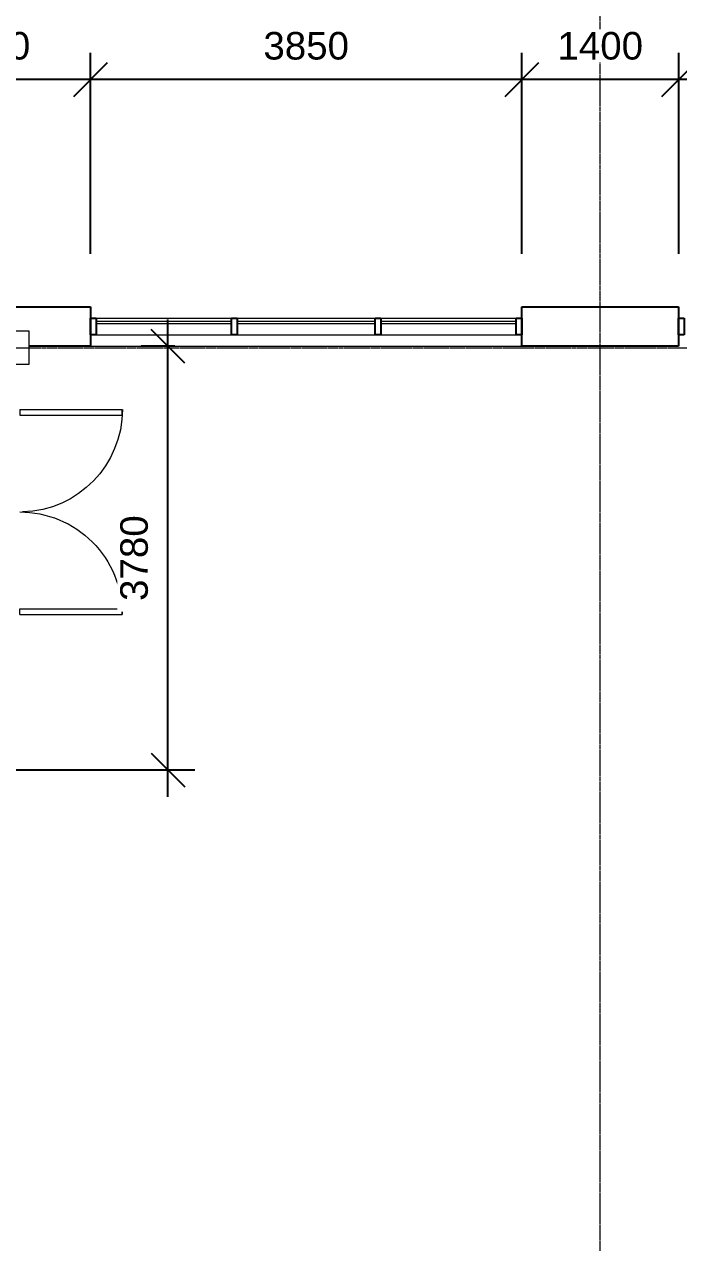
# Model space of a CAD drawing. Header units: millimetres. Extents: x -45493 to 8201, y -4031 to 20582.
# Drawn here: x -27163 to -21322, y 4229 to 15100 of the extents above; entities that cross this region are included whole.
import ezdxf

# ---------------------------------------------------------------- set-up
doc = ezdxf.new("R2010")
doc.units = ezdxf.units.MM
doc.linetypes.add('Dash', pattern=[6.35, 3.175, -3.175])
doc.linetypes.add('Grid Line', pattern=[22.225, 12.7, -3.175, 3.175, -3.175])
for name, color, linetype, lineweight in [('A-ANNO-DIMS', 10, 'Continuous', 9), ('A-DOOR', 31, 'Continuous', 9), ('A-GLAZ-CURT', 52, 'Continuous', 9), ('A-GLAZ-CWMG', 51, 'Continuous', 9), ('A-WALL', 113, 'Continuous', 9), ('S-COLS', 52, 'Continuous', 9), ('S-GRID', 1, 'Continuous', 9)]:
    doc.layers.add(name, color=color, linetype=linetype, lineweight=lineweight)
doc.styles.add('Arial', font='Arial.ttf', dxfattribs={"height": 245.883234})
doc.dimstyles.new('Diagonal_-_2_5mm_Arial', dxfattribs={"dimscale": 304.8, "dimtxt": 250, "dimasz": 0.984252, "dimexe": 0.787402, "dimexo": 0.492126, "dimgap": 0.574147, "dimtad": 1, "dimdec": 0, "dimzin": 0, "dimdsep": 46, "dimtxsty": 'Arial', "dimblk1": 'OBLIQUE', "dimblk2": 'OBLIQUE', "dimsah": 1, "dimcen": 0.09, "dimdle": 0.787402, "dimazin": 0, "dimtfac": 1, "dimtdec": 4, "dimtix": 1, "dimtmove": 0, "dimatfit": 3, "dimfxl": 1, "dimtvp": 1, "dimtfill": 1, "dimtolj": 1, "dimtzin": 0, "dimarcsym": 2})

# ---------------------------------------------------------------- blocks, each defined once
blk = doc.blocks.new('M_Concrete-Square-Column - 300 x 300mm-V18-1st Floor Dimensioned Plan')
at = {"layer": 'S-COLS'}
h = blk.add_hatch(dxfattribs=at)
h.set_pattern_fill('FP_19', color=256, style=0, pattern_type=2)
h.set_pattern_definition([(230, (27202.4, 12214.2), (-728.737, 63.756), [76.2, -838.2]), (175, (27202.4, 12214.2), (140.972, -764.228), [60.96, -670.56]), (280.451, (27141.7, 12219.54), (-587.77, -700.467), [64.76, -712.36]), (226.184, (27202.4, 12011), (-1084.316, 168.17), [114.3, -1257.3]), (276.636, (27112.1, 12025), (-949.61, -989.71), [97.14, -1068.54]), (171.184, (27202.4, 12011), (-949.62, -989.7), [91.44, -1005.84]), (201, (27100.8, 12061.8), (-606.458, 409.06), [76.2, -838.2]), (146, (27100.8, 12061.8), (-247.208, -736.753), [60.96, -670.56]), (251.451, (27050.3, 12095.9), (-853.668, -327.685), [64.76, -712.36]), (217.5, (27202.42, 12214.23), (-12.3547, -338.2201), [33.528, -628.904, 33.528, -1320.292]), (217.5, (27202.42, 12214.23), (-12.3547, -338.2201), [-695.96, -647.192, 33.528, -639.572]), (187.5, (27202.42, 12214.23), (-267.279, -400.722), [33.528, -354.584, 33.528, -870.204]), (187.5, (27202.42, 12214.23), (-267.279, -400.722), [-421.64, -613.664, 33.528, -223.012]), (147.5, (27429, 12214.23), (-542.3633, 22.9153), [33.528, -220.472, 33.528, -1810.512]), (147.5, (27429, 12214.23), (-542.3633, 22.9153), [-287.528, -758.952, 33.528, -1018.032]), (137.5, (27530.6, 12214.23), (-592.517, -101.707), [33.528, -296.672, 33.528, -492.76, -746.76]), (137.5, (27530.6, 12214.23), (-592.517, -101.707), [-856.488, 33.528, -713.232])])
h.paths.add_polyline_path([(150, 150), (-150, 150), (-150, -150), (150, -150)], flags=0)
for p, q in [((150, 150), (-150, 150)), ((-150, 150), (-150, -150)), ((150, -150), (150, 150)), ((-150, -150), (150, -150))]:
    blk.add_line(p, q, dxfattribs=at)
blk = doc.blocks.new('M_Double-Flush-Dbl Acting - 1830 x 1981mm-146210-1st Floor Dimensioned Plan')
at = {"layer": 'A-DOOR', "lineweight": 18}
for p, q in [((-915, 984), (-864, 984)), ((-915, 69), (-915, 984)), ((-864, 69), (-864, 984)), ((864, 69), (864, 984)), ((864, 984), (915, 984)), ((915, 69), (915, 984)), ((-915, 69), (-864, 69)), ((915, 69), (864, 69))]:
    blk.add_line(p, q, dxfattribs=at)
at = {"layer": 'A-DOOR', "linetype": 'Dash'}
for p, q in [((-915, 18), (-915, -897)), ((-915, 18), (-864, 18)), ((-864, 18), (-864, -897)), ((864, 18), (864, -897)), ((915, 18), (864, 18)), ((915, 18), (915, -897)), ((-915, -897), (-864, -897)), ((915, -897), (864, -897))]:
    blk.add_line(p, q, dxfattribs=at)
at = {"layer": 'A-DOOR'}
for centre, radius, start, end in [((-915, 69), 915, 360, 90), ((915, 69), 916, 90, 178.41)]:
    blk.add_arc(centre, radius, start, end, dxfattribs=at)
at = {"layer": 'A-DOOR', "linetype": 'Dash'}
for centre, start, end in [((-915, 18), 270, 0), ((915, 18), 180, 270)]:
    blk.add_arc(centre, 915, start, end, dxfattribs=at)
blk = doc.blocks.new('System Panel - Glazed-220175-1st Floor Dimensioned Plan')
at = {"layer": 'A-GLAZ-CURT', "lineweight": 18}
for p, q in [((604, 49), (-604, 49)), ((-604, 49), (-604, 25)), ((-604, 25), (604, 25)), ((604, 25), (604, 49))]:
    blk.add_line(p, q, dxfattribs=at)
blk = doc.blocks.new('System Panel - Glazed-220176-1st Floor Dimensioned Plan')
at = {"layer": 'A-GLAZ-CURT', "lineweight": 18}
for p, q in [((617, 49), (-617, 49)), ((-617, 49), (-617, 25)), ((-617, 25), (617, 25)), ((617, 25), (617, 49))]:
    blk.add_line(p, q, dxfattribs=at)
blk = doc.blocks.new('Rectangular Mullion - 50 x 150mm-220167-1st Floor Dimensioned Plan')
at = {"layer": 'A-GLAZ-CWMG'}
for p, q in [((23911, 12478), (22702, 12478)), ((23911, 12328), (22702, 12328))]:
    blk.add_line(p, q, dxfattribs=at)
blk = doc.blocks.new('Rectangular Mullion - 50 x 150mm-220168-1st Floor Dimensioned Plan')
at = {"layer": 'A-GLAZ-CWMG'}
for p, q in [((25194, 12478), (23961, 12478)), ((25194, 12328), (23961, 12328))]:
    blk.add_line(p, q, dxfattribs=at)
blk = doc.blocks.new('Rectangular Mullion - 50 x 150mm-219434-1st Floor Dimensioned Plan')
at = {"layer": 'A-GLAZ-CWMG', "lineweight": 25}
for p, q in [((-50, 75), (0, 75)), ((-50, -75), (-50, 75)), ((0, 75), (0, -75)), ((0, -75), (-50, -75))]:
    blk.add_line(p, q, dxfattribs=at)
blk = doc.blocks.new('Rectangular Mullion - 50 x 150mm-219428-1st Floor Dimensioned Plan')
at = {"layer": 'A-GLAZ-CWMG', "lineweight": 25}
for p, q in [((-25, 75), (25, 75)), ((-25, -75), (-25, 75)), ((25, 75), (25, -75)), ((25, -75), (-25, -75))]:
    blk.add_line(p, q, dxfattribs=at)
blk = doc.blocks.new('Rectangular Mullion - 50 x 150mm-219490-1st Floor Dimensioned Plan')
at = {"layer": 'A-GLAZ-CWMG', "lineweight": 25}
for p, q in [((-50, 75), (0, 75)), ((-50, -75), (-50, 75)), ((0, 75), (0, -75)), ((0, -75), (-50, -75))]:
    blk.add_line(p, q, dxfattribs=at)
blk = doc.blocks.new('Rectangular Mullion - 50 x 150mm-219437-1st Floor Dimensioned Plan')
at = {"layer": 'A-GLAZ-CWMG', "lineweight": 25}
for p, q in [((0, 75), (-50, 75)), ((-50, 75), (-50, -75)), ((0, -75), (0, 75)), ((-50, -75), (0, -75))]:
    blk.add_line(p, q, dxfattribs=at)
blk = doc.blocks.new('_Oblique')
at = {"color": 0, "linetype": 'ByBlock', "lineweight": -2}
blk.add_line((-0.5, -0.5), (0.5, 0.5), dxfattribs=at)
blk = doc.blocks.new('DIMBLOCK23-1st Floor Dimensioned Plan')
at = {"layer": 'A-ANNO-DIMS', "color": 0, "lineweight": -2, "transparency": 16777216}
for p, q in [((-21322, 13053), (-21322, 14847)), ((-17472, 13053), (-17472, 14847)), ((-17232, 14607), (-21562, 14607))]:
    blk.add_line(p, q, dxfattribs=at)
at = {"layer": 'Defpoints', "color": 0, "transparency": 16777216}
for p in [(-21322, 14607), (-21322, 12903), (-17472, 12903)]:
    blk.add_point(p, dxfattribs=at)
at = {"layer": 'A-ANNO-DIMS', "color": 0, "lineweight": -2, "transparency": 16777216, "xscale": 299.9999999999999, "yscale": 299.9999999999999, "zscale": 299.9999999999999, "rotation": 180}
blk.add_blockref('_Oblique', (-21322, 14607), dxfattribs=at)
at = {"layer": 'A-ANNO-DIMS', "color": 0, "lineweight": -2, "transparency": 16777216, "xscale": 299.9999999999999, "yscale": 299.9999999999999, "zscale": 299.9999999999999}
blk.add_blockref('_Oblique', (-17472, 14607), dxfattribs=at)
at = {"layer": 'A-ANNO-DIMS', "color": 0, "transparency": 16777216, "insert": (-19397, 14907), "char_height": 245.9, "width": 904.62, "attachment_point": 5, "style": 'Arial', "bg_fill": 3, "box_fill_scale": 1.1, "bg_fill_color": 256, "bg_fill_true_color": 13158600, "bg_fill_transparency": 0}
blk.add_mtext('\\A1;3850', dxfattribs=at)
blk = doc.blocks.new('DIMBLOCK24-1st Floor Dimensioned Plan')
at = {"layer": 'A-ANNO-DIMS', "color": 0, "lineweight": -2, "transparency": 16777216}
for p, q in [((-22722, 13053), (-22722, 14847)), ((-21322, 13053), (-21322, 14847)), ((-21082, 14607), (-22962, 14607))]:
    blk.add_line(p, q, dxfattribs=at)
at = {"layer": 'Defpoints', "color": 0, "transparency": 16777216}
for p in [(-22722, 14607), (-22722, 12903), (-21322, 12903)]:
    blk.add_point(p, dxfattribs=at)
at = {"layer": 'A-ANNO-DIMS', "color": 0, "lineweight": -2, "transparency": 16777216, "xscale": 299.9999999999999, "yscale": 299.9999999999999, "zscale": 299.9999999999999, "rotation": 180}
blk.add_blockref('_Oblique', (-22722, 14607), dxfattribs=at)
at = {"layer": 'A-ANNO-DIMS', "color": 0, "lineweight": -2, "transparency": 16777216, "xscale": 299.9999999999999, "yscale": 299.9999999999999, "zscale": 299.9999999999999}
blk.add_blockref('_Oblique', (-21322, 14607), dxfattribs=at)
at = {"layer": 'A-ANNO-DIMS', "color": 0, "transparency": 16777216, "insert": (-22022, 14907), "char_height": 245.9, "width": 904.62, "attachment_point": 5, "style": 'Arial', "bg_fill": 3, "box_fill_scale": 1.1, "bg_fill_color": 256, "bg_fill_true_color": 13158600, "bg_fill_transparency": 0}
blk.add_mtext('\\A1;1400', dxfattribs=at)
blk = doc.blocks.new('DIMBLOCK25-1st Floor Dimensioned Plan')
at = {"layer": 'A-ANNO-DIMS', "color": 0, "lineweight": -2, "transparency": 16777216}
for p, q in [((-26572, 13053), (-26572, 14847)), ((-22722, 13053), (-22722, 14847)), ((-22482, 14607), (-26812, 14607))]:
    blk.add_line(p, q, dxfattribs=at)
at = {"layer": 'Defpoints', "color": 0, "transparency": 16777216}
for p in [(-26572, 14607), (-26572, 12903), (-22722, 12903)]:
    blk.add_point(p, dxfattribs=at)
at = {"layer": 'A-ANNO-DIMS', "color": 0, "lineweight": -2, "transparency": 16777216, "xscale": 299.9999999999999, "yscale": 299.9999999999999, "zscale": 299.9999999999999, "rotation": 180}
blk.add_blockref('_Oblique', (-26572, 14607), dxfattribs=at)
at = {"layer": 'A-ANNO-DIMS', "color": 0, "lineweight": -2, "transparency": 16777216, "xscale": 299.9999999999999, "yscale": 299.9999999999999, "zscale": 299.9999999999999}
blk.add_blockref('_Oblique', (-22722, 14607), dxfattribs=at)
at = {"layer": 'A-ANNO-DIMS', "color": 0, "transparency": 16777216, "insert": (-24647, 14907), "char_height": 245.9, "width": 904.62, "attachment_point": 5, "style": 'Arial', "bg_fill": 3, "box_fill_scale": 1.1, "bg_fill_color": 256, "bg_fill_true_color": 13158600, "bg_fill_transparency": 0}
blk.add_mtext('\\A1;3850', dxfattribs=at)
blk = doc.blocks.new('DIMBLOCK26-1st Floor Dimensioned Plan')
at = {"layer": 'A-ANNO-DIMS', "color": 0, "lineweight": -2, "transparency": 16777216}
for p, q in [((-28412, 12754), (-28412, 14847)), ((-26572, 13053), (-26572, 14847)), ((-26332, 14607), (-28652, 14607))]:
    blk.add_line(p, q, dxfattribs=at)
at = {"layer": 'Defpoints', "color": 0, "transparency": 16777216}
for p in [(-28412, 14607), (-26572, 12903), (-28412, 12604)]:
    blk.add_point(p, dxfattribs=at)
at = {"layer": 'A-ANNO-DIMS', "color": 0, "lineweight": -2, "transparency": 16777216, "xscale": 299.9999999999999, "yscale": 299.9999999999999, "zscale": 299.9999999999999, "rotation": 180}
blk.add_blockref('_Oblique', (-28412, 14607), dxfattribs=at)
at = {"layer": 'A-ANNO-DIMS', "color": 0, "lineweight": -2, "transparency": 16777216, "xscale": 299.9999999999999, "yscale": 299.9999999999999, "zscale": 299.9999999999999}
blk.add_blockref('_Oblique', (-26572, 14607), dxfattribs=at)
at = {"layer": 'A-ANNO-DIMS', "color": 0, "transparency": 16777216, "insert": (-27492, 14907), "char_height": 245.9, "width": 904.62, "attachment_point": 5, "style": 'Arial', "bg_fill": 3, "box_fill_scale": 1.1, "bg_fill_color": 256, "bg_fill_true_color": 13158600, "bg_fill_transparency": 0}
blk.add_mtext('\\A1;1840', dxfattribs=at)
blk = doc.blocks.new('DIMBLOCK38-1st Floor Dimensioned Plan')
at = {"layer": 'A-ANNO-DIMS', "color": 0, "lineweight": -2, "transparency": 16777216}
for p, q in [((-25881, 8207), (-25881, 12467)), ((-25819, 12227), (-26121, 12227)), ((-30122, 8447), (-25641, 8447))]:
    blk.add_line(p, q, dxfattribs=at)
at = {"layer": 'Defpoints', "color": 0, "transparency": 16777216}
for p in [(-25881, 12227), (-25669, 12227), (-30272, 8447)]:
    blk.add_point(p, dxfattribs=at)
at = {"layer": 'A-ANNO-DIMS', "color": 0, "lineweight": -2, "transparency": 16777216, "xscale": 299.9999999999999, "yscale": 299.9999999999999, "zscale": 299.9999999999999}
for p, rotation in [((-25881, 12227), 90), ((-25881, 8447), 270)]:
    blk.add_blockref('_Oblique', p, dxfattribs=dict(at, rotation=rotation))
at = {"layer": 'A-ANNO-DIMS', "color": 0, "transparency": 16777216, "insert": (-26182, 10337), "char_height": 245.9, "width": 904.62, "attachment_point": 5, "rotation": 90, "style": 'Arial', "bg_fill": 3, "box_fill_scale": 1.1, "bg_fill_color": 256, "bg_fill_true_color": 13158600, "bg_fill_transparency": 0}
blk.add_mtext('\\A1;3780', dxfattribs=at)

msp = doc.modelspace()

# ---------------------------------------------------------------- linework, layer by layer
at = {"layer": 'A-WALL', "lineweight": 25}
for p, q in [((-28412.3, 12579.3), (-26572.3, 12579.3)), ((-26572.3, 12579.3), (-26572.3, 12226.9)), ((-22722.3, 12226.9), (-22722.3, 12579.3)), ((-22722.3, 12579.3), (-21322.3, 12579.3)), ((-21322.3, 12579.3), (-21322.3, 12226.9)), ((-26572.3, 12226.9), (-27122.3, 12226.9)), ((-21322.3, 12226.9), (-22722.3, 12226.9))]:
    msp.add_line(p, q, dxfattribs=at)
at = {"layer": 'A-WALL'}
msp.add_line((-26572.3, 12226.9), (-22722.3, 12226.9), dxfattribs=at)
at = {"layer": 'S-GRID', "linetype": 'Grid Line'}
for p, q in [((-22022.3, -4031.1), (-22022.3, 19281.6)), ((-45492.8, 12214.2), (6901.3, 12214.2))]:
    msp.add_line(p, q, dxfattribs=at)

# ---------------------------------------------------------------- block references
at = {"layer": 'A-DOOR', "xscale": -1, "rotation": 270.0000000000001}
msp.add_blockref('M_Double-Flush-Dbl Acting - 1830 x 1981mm-146210-1st Floor Dimensioned Plan', (-27272.3, 10749.2), dxfattribs=at)
at = {"layer": 'A-GLAZ-CURT', "xscale": -1}
for name, p in [('System Panel - Glazed-220175-1st Floor Dimensioned Plan', (-25918.1, 12403.1)), ('System Panel - Glazed-220176-1st Floor Dimensioned Plan', (-24647.3, 12403.1)), ('System Panel - Glazed-220175-1st Floor Dimensioned Plan', (-23376.4, 12403.1))]:
    msp.add_blockref(name, p, dxfattribs=at)
at = {"layer": 'A-GLAZ-CWMG', "extrusion": (0, 0, -1), "xscale": -1, "rotation": 180}
for name, p in [('Rectangular Mullion - 50 x 150mm-219434-1st Floor Dimensioned Plan', (26572.3, 12403.1)), ('Rectangular Mullion - 50 x 150mm-219428-1st Floor Dimensioned Plan', (25288.9, 12403.1)), ('Rectangular Mullion - 50 x 150mm-219428-1st Floor Dimensioned Plan', (24005.6, 12403.1)), ('Rectangular Mullion - 50 x 150mm-219490-1st Floor Dimensioned Plan', (21322.3, 12403.1))]:
    msp.add_blockref(name, p, dxfattribs=at)
at = {"layer": 'A-GLAZ-CWMG', "xscale": -1}
for name, p in [('Rectangular Mullion - 50 x 150mm-220167-1st Floor Dimensioned Plan', (-2611.5, 0)), ('Rectangular Mullion - 50 x 150mm-220168-1st Floor Dimensioned Plan', (-69.8, 0)), ('Rectangular Mullion - 50 x 150mm-220167-1st Floor Dimensioned Plan', (-69.8, 0))]:
    msp.add_blockref(name, p, dxfattribs=at)
at = {"layer": 'A-GLAZ-CWMG', "xscale": -1, "rotation": 180}
msp.add_blockref('Rectangular Mullion - 50 x 150mm-219437-1st Floor Dimensioned Plan', (-22722.3, 12403.1), dxfattribs=at)
at = {"layer": 'S-COLS', "xscale": -1, "rotation": 180}
msp.add_blockref('M_Concrete-Square-Column - 300 x 300mm-V18-1st Floor Dimensioned Plan', (-27272.3, 12214.2), dxfattribs=at)

# ---------------------------------------------------------------- dimensions: what is measured, and where the dimension line sits
at = {"layer": 'A-ANNO-DIMS'}
dim = msp.add_linear_dim(base=(-21322.3, 14606.6), p1=(-17472.3, 12903.1), p2=(-21322.3, 12903.1), angle=180, dimstyle='Diagonal_-_2_5mm_Arial', override={"dimpost": '<>', "dimfxl": 3850}, dxfattribs=at)
dim.commit()
dim.dimension.update_dxf_attribs({"geometry": 'DIMBLOCK23-1st Floor Dimensioned Plan', "text_midpoint": (-19397.3, 14907.2)})

# ---------------------------------------------------------------- next in the draw order: dimensions: what is measured, and where the dimension line sits
for base, p1, p2, angle, override, picture, middle in [((-22722.3, 14606.6), (-21322.3, 12903.1), (-22722.3, 12903.1), 180, {"dimpost": '<>', "dimfxl": 1400}, 'DIMBLOCK24-1st Floor Dimensioned Plan', (-22022.3, 14907.1)), ((-25881.2, 12226.9), (-30272.3, 8446.7), (-25669.1, 12226.9), 90, {"dimpost": '<>', "dimfxl": 5956.4289}, 'DIMBLOCK38-1st Floor Dimensioned Plan', (-26181.9, 10336.8))]:
    dim = msp.add_linear_dim(base=base, p1=p1, p2=p2, angle=angle, dimstyle='Diagonal_-_2_5mm_Arial', override=override, dxfattribs=at)
    dim.commit()
    dim.dimension.update_dxf_attribs({"geometry": picture, "text_midpoint": middle})

# ---------------------------------------------------------------- next in the draw order: dimensions: what is measured, and where the dimension line sits
dim = msp.add_linear_dim(base=(-26572.3, 14606.6), p1=(-22722.3, 12903.1), p2=(-26572.3, 12903.1), angle=180, dimstyle='Diagonal_-_2_5mm_Arial', override={"dimpost": '<>', "dimfxl": 3850}, dxfattribs=at)
dim.commit()
dim.dimension.update_dxf_attribs({"geometry": 'DIMBLOCK25-1st Floor Dimensioned Plan', "text_midpoint": (-24647.3, 14907.2)})

# ---------------------------------------------------------------- next in the draw order: dimensions: what is measured, and where the dimension line sits
dim = msp.add_linear_dim(base=(-28412.3, 14606.6), p1=(-26572.3, 12903.1), p2=(-28412.3, 12604), angle=180, dimstyle='Diagonal_-_2_5mm_Arial', override={"dimpost": '<>', "dimfxl": 1864.149493}, dxfattribs=at)
dim.commit()
dim.dimension.update_dxf_attribs({"geometry": 'DIMBLOCK26-1st Floor Dimensioned Plan', "text_midpoint": (-27492.3, 14907.1)})

doc.saveas('drawing.dxf')
